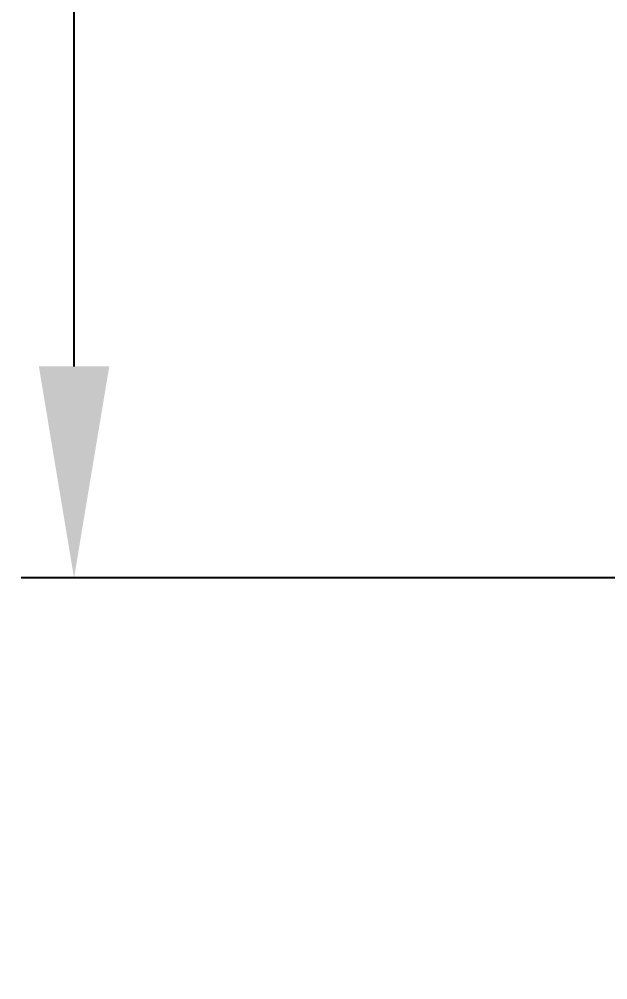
# Model space of a CAD drawing. Extents: x 10469 to 11055, y -15402 to -14985.
# Drawn here: x 10504.06 to 10517.99, y -15287.12 to -15264.41 of the extents above; entities that cross this region are included whole.
import ezdxf

# ---------------------------------------------------------------- set-up
doc = ezdxf.new("R2010")
doc.units = 0
doc.header["$MEASUREMENT"] = 0
doc.layers.get('DEFPOINTS').update_dxf_attribs({"linetype": 'CONTINUOUS'})
doc.layers.add('DIM', color=2, linetype='CONTINUOUS')
doc.styles.get("Standard").update_dxf_attribs({"font": ''})
doc.styles.get('Standard').set_extended_font_data('Gulim')
doc.dimstyles.new('ISO-25', dxfattribs={"dimtxt": 2.5, "dimasz": 2.5, "dimexe": 1.25, "dimexo": 0.625, "dimtad": 1, "dimdec": 1, "dimtxsty": 'Standard', "dimcen": 2.5, "dimadec": 0, "dimazin": 0, "dimtfac": 1, "dimtdec": 1, "dimtmove": 0, "dimatfit": 3, "dimfxl": 1, "dimarcsym": 0})

# ---------------------------------------------------------------- blocks, each defined once
blk = doc.blocks.new('*D50')
at = {"layer": 'DEFPOINTS', "color": 0, "transparency": 16777216}
for p in [(10545.859, -15125.258), (10532.112, -15155.663), (10509.818, -15178.283), (10532.746, -15263.851), (10545.859, -15286.849)]:
    blk.add_point(p, dxfattribs=at)
at = {"layer": 'DIM', "color": 3, "lineweight": -2, "transparency": 16777216}
blk.add_line((10509.656, -15177.679), (10504.713, -15159.23), dxfattribs=at)
blk.add_arc((10545.859, -15312.79), 157.727, 91.81637, 103.1837, dxfattribs=at)
at = {"layer": 'DIM', "color": 3, "transparency": 16777216}
for points in [[(10540.846, -15154.309), (10540.873, -15155.975), (10545.859, -15155.063)], [(10510.088, -15160.028), (10509.683, -15158.412), (10505.036, -15160.437)]]:
    blk.add_solid(points, dxfattribs=at)
at = {"layer": 'DIM', "color": 3, "transparency": 16777216, "insert": (10524.854, -15153.245), "char_height": 5, "attachment_point": 5, "rotation": 7.5}
blk.add_mtext('15°', dxfattribs=at)
blk = doc.blocks.new('*D52')
at = {"layer": 'DEFPOINTS', "color": 0, "transparency": 16777216}
for p in [(10505.359, -15231.517), (10524.082, -15231.517), (10520.359, -15277.618)]:
    blk.add_point(p, dxfattribs=at)
at = {"layer": 'DIM', "color": 3, "lineweight": -2, "transparency": 16777216}
for p, q in [((10523.457, -15231.517), (10504.109, -15231.517)), ((10505.359, -15272.618), (10505.359, -15236.517)), ((10519.734, -15277.618), (10504.109, -15277.618))]:
    blk.add_line(p, q, dxfattribs=at)
at = {"layer": 'DIM', "color": 3, "transparency": 16777216}
for points in [[(10504.526, -15236.517), (10506.192, -15236.517), (10505.359, -15231.517)], [(10504.526, -15272.618), (10506.192, -15272.618), (10505.359, -15277.618)]]:
    blk.add_solid(points, dxfattribs=at)
at = {"layer": 'DIM', "color": 3, "transparency": 16777216, "insert": (10501.858, -15254.568), "char_height": 5, "attachment_point": 5, "rotation": 90}
blk.add_mtext('46,1', dxfattribs=at)
blk = doc.blocks.new('*D64')
at = {"layer": 'DEFPOINTS', "color": 0, "transparency": 16777216}
for p in [(10520.359, -15277.618), (10571.359, -15277.618), (10571.359, -15300.118)]:
    blk.add_point(p, dxfattribs=at)
at = {"layer": 'DIM', "color": 3, "lineweight": -2, "transparency": 16777216}
for p, q in [((10520.359, -15278.243), (10520.359, -15301.368)), ((10571.359, -15278.243), (10571.359, -15301.368)), ((10520.359, -15300.118), (10504.38, -15300.118)), ((10566.359, -15300.118), (10525.359, -15300.118))]:
    blk.add_line(p, q, dxfattribs=at)
at = {"layer": 'DIM', "color": 3, "transparency": 16777216}
for points in [[(10525.359, -15299.285), (10525.359, -15300.952), (10520.359, -15300.118)], [(10566.359, -15299.285), (10566.359, -15300.952), (10571.359, -15300.118)]]:
    blk.add_solid(points, dxfattribs=at)
at = {"layer": 'DIM', "color": 3, "transparency": 16777216, "insert": (10507.908, -15296.924), "char_height": 5, "attachment_point": 5}
blk.add_mtext('51', dxfattribs=at)

msp = doc.modelspace()

# ---------------------------------------------------------------- dimensions: what is measured, and where the dimension line sits
at = {"layer": 'DIM', "color": 7}
dim = msp.add_angular_dim_2l(base=(10532.112, -15155.663), line1=((10545.859, -15286.849), (10545.859, -15125.258)), line2=((10532.746, -15263.851), (10509.818, -15178.283)), dimstyle='ISO-25', override={"dimtxt": 5, "dimasz": 5, "dimcen": 5, "dimclrd": 3, "dimclre": 3, "dimclrt": 3, "dimfxl": 1.25}, dxfattribs=at)
dim.commit()
dim.dimension.update_dxf_attribs({"geometry": '*D50', "text_midpoint": (10524.854, -15153.245)})
dim = msp.add_linear_dim(base=(10505.359, -15231.517), p1=(10520.359, -15277.618), p2=(10524.082, -15231.517), angle=90, dimstyle='ISO-25', override={"dimtxt": 5, "dimasz": 5, "dimcen": 5, "dimclrd": 3, "dimclre": 3, "dimclrt": 3, "dimfxl": 1.25}, dxfattribs=at)
dim.commit()
dim.dimension.update_dxf_attribs({"geometry": '*D52', "text_midpoint": (10501.858, -15254.568)})
dim = msp.add_linear_dim(base=(10571.359, -15300.118), p1=(10520.359, -15277.618), p2=(10571.359, -15277.618), dimstyle='ISO-25', override={"dimtxt": 5, "dimasz": 5, "dimcen": 5, "dimclrd": 3, "dimclre": 3, "dimclrt": 3, "dimfxl": 1.25}, dxfattribs=at)
dim.commit()
dim.dimension.update_dxf_attribs({"geometry": '*D64', "text_midpoint": (10507.908, -15300.118), "dimtype": 160})

doc.saveas('drawing.dxf')
